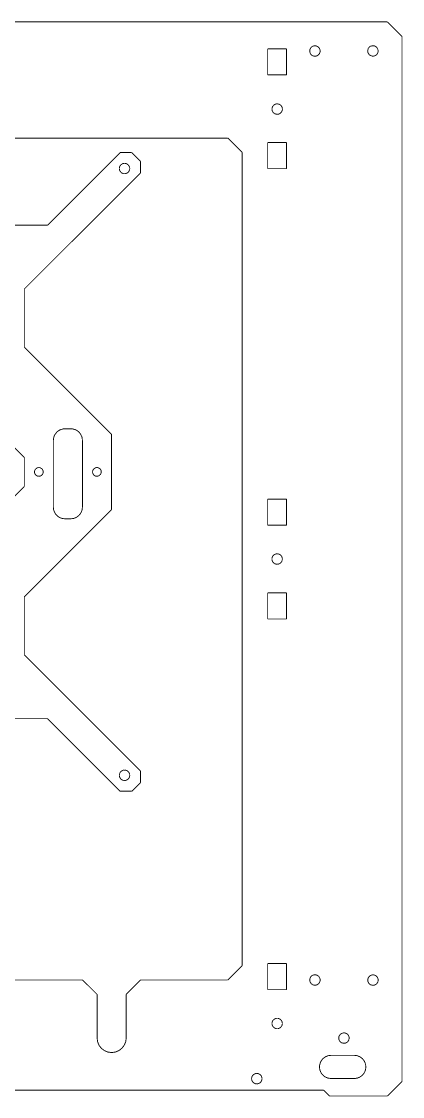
# Model space of a CAD drawing. Header units: millimetres. Extents: x 44 to 666, y 10 to 380.
# Drawn here: x 283.5 to 414.7, y 9.6 to 379.9 of the extents above; entities that cross this region are included whole.
import ezdxf

# ---------------------------------------------------------------- set-up
doc = ezdxf.new("R2010")
doc.units = ezdxf.units.MM

msp = doc.modelspace()

# ---------------------------------------------------------------- linework, layer by layer
at = {"layer": 'P', "const_width": 0.314}
for points in [[(49.565, 379.748), (409.557, 379.748)], [(409.557, 379.748), (414.567, 374.756)], [(414.567, 374.756), (414.567, 14.746)], [(368.3, 361.491), (368.3, 370.487)], [(368.3, 370.487), (374.809, 370.487)], [(374.809, 370.487), (374.809, 361.491)], [(382.817, 370.205), (382.764, 369.746)], [(383.011, 370.646), (382.817, 370.205)], [(383.293, 371.016), (383.011, 370.646)], [(383.663, 371.299), (383.293, 371.016)], [(384.104, 371.475), (383.663, 371.299)], [(384.563, 371.546), (384.104, 371.475)], [(385.022, 371.475), (384.563, 371.546)], [(385.463, 371.299), (385.022, 371.475)], [(385.833, 371.016), (385.463, 371.299)], [(386.115, 370.646), (385.833, 371.016)], [(386.292, 370.205), (386.115, 370.646)], [(386.362, 369.746), (386.292, 370.205)], [(402.802, 370.24), (402.731, 369.764)], [(402.978, 370.664), (402.802, 370.24)], [(403.26, 371.052), (402.978, 370.664)], [(403.631, 371.334), (403.26, 371.052)], [(404.072, 371.51), (403.631, 371.334)], [(404.53, 371.563), (404.072, 371.51)], [(405.007, 371.51), (404.53, 371.563)], [(405.43, 371.334), (405.007, 371.51)], [(405.8, 371.052), (405.43, 371.334)], [(406.1, 370.664), (405.8, 371.052)], [(406.277, 370.24), (406.1, 370.664)], [(406.329, 369.764), (406.277, 370.24)], [(382.764, 369.746), (382.817, 369.27)], [(382.817, 369.27), (383.011, 368.829)], [(383.011, 368.829), (383.293, 368.459)], [(383.293, 368.459), (383.663, 368.177)], [(383.663, 368.177), (384.104, 368)], [(384.104, 368), (384.563, 367.93)], [(384.563, 367.93), (385.022, 368)], [(385.022, 368), (385.463, 368.177)], [(385.463, 368.177), (385.833, 368.459)], [(385.833, 368.459), (386.115, 368.829)], [(386.115, 368.829), (386.309, 369.27)], [(386.309, 369.27), (386.362, 369.746)], [(402.731, 369.764), (402.802, 369.305)], [(402.802, 369.305), (402.978, 368.864)], [(402.978, 368.864), (403.26, 368.494)], [(403.26, 368.494), (403.631, 368.212)], [(403.631, 368.212), (404.072, 368.035)], [(404.072, 368.035), (404.53, 367.965)], [(404.53, 367.965), (405.007, 368.035)], [(405.007, 368.035), (405.43, 368.212)], [(405.43, 368.212), (405.8, 368.494)], [(405.8, 368.494), (406.1, 368.864)], [(406.1, 368.864), (406.277, 369.305)], [(406.277, 369.305), (406.329, 369.764)], [(374.809, 361.491), (368.3, 361.491)], [(369.835, 350.185), (369.764, 349.726)], [(369.764, 349.726), (369.835, 349.25)], [(370.011, 350.626), (369.835, 350.185)], [(369.835, 349.25), (370.011, 348.827)], [(370.293, 350.996), (370.011, 350.626)], [(370.011, 348.827), (370.311, 348.456)], [(370.664, 351.296), (370.293, 350.996)], [(370.311, 348.456), (370.681, 348.174)], [(371.087, 351.473), (370.664, 351.296)], [(370.681, 348.174), (371.122, 347.998)], [(371.563, 351.543), (371.087, 351.473)], [(371.122, 347.998), (371.581, 347.927)], [(372.022, 351.473), (371.563, 351.543)], [(371.581, 347.927), (372.039, 347.998)], [(372.463, 351.296), (372.022, 351.473)], [(372.039, 347.998), (372.48, 348.174)], [(372.833, 351.014), (372.463, 351.296)], [(372.48, 348.174), (372.851, 348.474)], [(373.115, 350.643), (372.833, 351.014)], [(372.851, 348.474), (373.133, 348.844)], [(373.309, 350.22), (373.115, 350.643)], [(373.133, 348.844), (373.309, 349.285)], [(373.362, 349.744), (373.309, 350.22)], [(373.309, 349.285), (373.362, 349.744)], [(104.563, 339.743), (354.559, 339.743)], [(354.559, 339.743), (359.551, 334.751)], [(368.3, 329.195), (368.3, 338.19)], [(368.3, 338.19), (374.809, 338.19)], [(374.809, 338.19), (374.809, 329.195)], [(317.482, 334.751), (294.481, 311.75)], [(321.486, 334.751), (317.482, 334.751)], [(324.485, 331.752), (321.486, 334.751)], [(359.551, 334.751), (359.551, 54.751)], [(317.253, 329.724), (317.2, 329.265)], [(317.447, 330.165), (317.253, 329.724)], [(317.729, 330.535), (317.447, 330.165)], [(318.1, 330.817), (317.729, 330.535)], [(318.541, 330.994), (318.1, 330.817)], [(318.999, 331.064), (318.541, 330.994)], [(319.458, 330.994), (318.999, 331.064)], [(319.899, 330.817), (319.458, 330.994)], [(320.269, 330.535), (319.899, 330.817)], [(320.552, 330.165), (320.269, 330.535)], [(320.746, 329.724), (320.552, 330.165)], [(320.798, 329.265), (320.746, 329.724)], [(324.485, 330.747), (324.485, 331.752)], [(324.485, 330.747), (324.485, 327.748)], [(324.485, 327.748), (284.48, 287.743)], [(317.2, 329.265), (317.253, 328.789)], [(317.253, 328.789), (317.447, 328.366)], [(317.447, 328.366), (317.729, 327.978)], [(317.729, 327.978), (318.1, 327.695)], [(318.1, 327.695), (318.541, 327.519)], [(318.541, 327.519), (318.999, 327.466)], [(318.999, 327.466), (319.458, 327.519)], [(319.458, 327.519), (319.899, 327.695)], [(319.899, 327.695), (320.269, 327.978)], [(320.269, 327.978), (320.552, 328.366)], [(320.552, 328.366), (320.746, 328.789)], [(320.746, 328.789), (320.798, 329.265)], [(374.809, 329.195), (368.3, 329.195)], [(294.481, 311.75), (292.488, 309.739)], [(136.49, 309.739), (292.488, 309.739)], [(284.48, 267.741), (284.48, 287.743)], [(304.483, 247.756), (284.48, 267.741)], [(314.484, 237.755), (304.483, 247.756)], [(274.567, 239.677), (284.48, 229.747)], [(294.799, 237.137), (294.622, 236.643)], [(295.028, 237.613), (294.799, 237.137)], [(295.31, 238.037), (295.028, 237.613)], [(295.663, 238.443), (295.31, 238.037)], [(296.051, 238.778), (295.663, 238.443)], [(296.492, 239.078), (296.051, 238.778)], [(296.951, 239.307), (296.492, 239.078)], [(297.445, 239.466), (296.951, 239.307)], [(297.974, 239.571), (297.445, 239.466)], [(298.485, 239.607), (297.974, 239.571)], [(298.485, 239.607), (300.496, 239.607)], [(301.008, 239.571), (300.496, 239.607)], [(301.519, 239.466), (301.008, 239.571)], [(302.013, 239.307), (301.519, 239.466)], [(302.489, 239.078), (302.013, 239.307)], [(302.93, 238.778), (302.489, 239.078)], [(303.318, 238.443), (302.93, 238.778)], [(303.653, 238.037), (303.318, 238.443)], [(303.953, 237.613), (303.653, 238.037)], [(304.183, 237.137), (303.953, 237.613)], [(304.359, 236.643), (304.183, 237.137)], [(314.484, 237.755), (314.484, 211.755)], [(294.517, 236.132), (294.481, 235.603)], [(294.481, 212.602), (294.481, 235.603)], [(294.622, 236.643), (294.517, 236.132)], [(304.447, 236.132), (304.359, 236.643)], [(304.483, 235.603), (304.447, 236.132)], [(304.483, 235.603), (304.483, 212.602)], [(284.48, 229.747), (284.48, 219.745)], [(288.431, 225.813), (288.184, 225.496)], [(288.731, 226.042), (288.431, 225.813)], [(289.101, 226.201), (288.731, 226.042)], [(289.489, 226.254), (289.101, 226.201)], [(289.878, 226.201), (289.489, 226.254)], [(290.23, 226.042), (289.878, 226.201)], [(290.548, 225.813), (290.23, 226.042)], [(290.795, 225.496), (290.548, 225.813)], [(308.434, 225.813), (308.187, 225.496)], [(308.733, 226.042), (308.434, 225.813)], [(309.104, 226.201), (308.733, 226.042)], [(309.492, 226.254), (309.104, 226.201)], [(309.88, 226.201), (309.492, 226.254)], [(310.233, 226.042), (309.88, 226.201)], [(310.55, 225.813), (310.233, 226.042)], [(310.78, 225.496), (310.55, 225.813)], [(288.043, 225.143), (287.99, 224.755)], [(287.99, 224.755), (288.043, 224.367)], [(288.184, 225.496), (288.043, 225.143)], [(288.043, 224.367), (288.184, 223.996)], [(288.184, 223.996), (288.431, 223.679)], [(288.431, 223.679), (288.731, 223.449)], [(288.731, 223.449), (289.101, 223.291)], [(289.101, 223.291), (289.489, 223.255)], [(289.489, 223.255), (289.878, 223.291)], [(289.878, 223.291), (290.23, 223.449)], [(290.23, 223.449), (290.548, 223.679)], [(290.548, 223.679), (290.795, 223.996)], [(290.936, 225.143), (290.795, 225.496)], [(290.795, 223.996), (290.936, 224.367)], [(290.989, 224.755), (290.936, 225.143)], [(290.936, 224.367), (290.989, 224.755)], [(308.046, 225.143), (307.993, 224.755)], [(307.993, 224.755), (308.046, 224.367)], [(308.187, 225.496), (308.046, 225.143)], [(308.046, 224.367), (308.187, 223.996)], [(308.187, 223.996), (308.434, 223.679)], [(308.434, 223.679), (308.733, 223.449)], [(308.733, 223.449), (309.104, 223.291)], [(309.104, 223.291), (309.492, 223.255)], [(309.492, 223.255), (309.88, 223.291)], [(309.88, 223.291), (310.233, 223.449)], [(310.233, 223.449), (310.55, 223.679)], [(310.55, 223.679), (310.78, 223.996)], [(310.85, 225.337), (310.78, 225.496)], [(310.78, 223.996), (310.833, 224.12)], [(310.833, 224.12), (310.938, 224.367)], [(310.938, 225.143), (310.85, 225.337)], [(310.991, 224.755), (310.938, 225.143)], [(310.938, 224.367), (310.991, 224.755)], [(284.48, 219.745), (274.567, 209.815)], [(368.3, 206.393), (368.3, 215.388)], [(368.3, 215.388), (374.809, 215.388)], [(374.809, 215.388), (374.809, 206.393)], [(294.481, 212.602), (294.517, 212.09)], [(294.517, 212.09), (294.622, 211.578)], [(294.622, 211.578), (294.799, 211.085)], [(294.799, 211.085), (295.028, 210.608)], [(303.953, 210.608), (304.183, 211.085)], [(304.183, 211.085), (304.359, 211.578)], [(304.359, 211.578), (304.447, 212.09)], [(304.447, 212.09), (304.483, 212.602)], [(314.484, 211.755), (304.483, 201.754)], [(295.028, 210.608), (295.31, 210.167)], [(295.31, 210.167), (295.663, 209.779)], [(295.663, 209.779), (296.051, 209.444)], [(296.051, 209.444), (296.492, 209.144)], [(296.492, 209.144), (296.951, 208.915)], [(296.951, 208.915), (297.445, 208.739)], [(297.445, 208.739), (297.974, 208.65)], [(297.974, 208.65), (298.485, 208.615)], [(300.496, 208.615), (298.485, 208.615)], [(300.496, 208.615), (301.008, 208.65)], [(301.008, 208.65), (301.519, 208.739)], [(301.519, 208.739), (302.013, 208.915)], [(302.013, 208.915), (302.489, 209.144)], [(302.489, 209.144), (302.93, 209.444)], [(302.93, 209.444), (303.318, 209.779)], [(303.318, 209.779), (303.653, 210.167)], [(303.653, 210.167), (303.953, 210.608)], [(374.809, 206.393), (368.3, 206.393)], [(304.483, 201.754), (284.48, 181.751)], [(370.664, 196.303), (370.293, 196.021)], [(371.087, 196.48), (370.664, 196.303)], [(371.563, 196.55), (371.087, 196.48)], [(372.022, 196.48), (371.563, 196.55)], [(372.463, 196.303), (372.022, 196.48)], [(372.833, 196.021), (372.463, 196.303)], [(369.817, 195.21), (369.764, 194.751)], [(369.764, 194.751), (369.817, 194.275)], [(369.993, 195.651), (369.817, 195.21)], [(369.817, 194.275), (369.993, 193.851)], [(370.293, 196.021), (369.993, 195.651)], [(369.993, 193.851), (370.293, 193.481)], [(370.293, 193.481), (370.664, 193.181)], [(370.664, 193.181), (371.087, 193.005)], [(371.087, 193.005), (371.563, 192.952)], [(371.563, 192.952), (372.022, 193.005)], [(372.022, 193.005), (372.463, 193.181)], [(372.463, 193.181), (372.833, 193.481)], [(373.115, 195.651), (372.833, 196.021)], [(372.833, 193.481), (373.115, 193.851)], [(373.292, 195.21), (373.115, 195.651)], [(373.115, 193.851), (373.292, 194.275)], [(373.362, 194.751), (373.292, 195.21)], [(373.292, 194.275), (373.362, 194.751)], [(284.48, 161.749), (284.48, 181.751)], [(368.3, 174.096), (368.3, 183.092)], [(368.3, 183.092), (374.809, 183.092)], [(374.809, 183.092), (374.809, 174.096)], [(374.809, 174.096), (368.3, 174.096)], [(304.483, 141.746), (284.48, 161.749)], [(324.485, 121.744), (304.483, 141.746)], [(136.49, 139.753), (292.488, 139.753)], [(317.482, 114.741), (292.488, 139.753)], [(317.253, 120.703), (317.2, 120.244)], [(317.2, 120.244), (317.253, 119.768)], [(317.447, 121.144), (317.253, 120.703)], [(317.253, 119.768), (317.447, 119.345)], [(317.729, 121.514), (317.447, 121.144)], [(317.447, 119.345), (317.729, 118.957)], [(318.1, 121.797), (317.729, 121.514)], [(317.729, 118.957), (318.1, 118.674)], [(318.541, 121.973), (318.1, 121.797)], [(318.1, 118.674), (318.541, 118.498)], [(318.999, 122.043), (318.541, 121.973)], [(318.541, 118.498), (318.999, 118.445)], [(319.458, 121.973), (318.999, 122.043)], [(318.999, 118.445), (319.458, 118.498)], [(319.899, 121.797), (319.458, 121.973)], [(319.458, 118.498), (319.899, 118.674)], [(320.269, 121.514), (319.899, 121.797)], [(319.899, 118.674), (320.269, 118.957)], [(320.552, 121.144), (320.269, 121.514)], [(320.269, 118.957), (320.552, 119.345)], [(320.746, 120.703), (320.552, 121.144)], [(320.552, 119.345), (320.746, 119.768)], [(320.798, 120.244), (320.746, 120.703)], [(320.746, 119.768), (320.798, 120.244)], [(324.485, 121.744), (324.485, 117.74)], [(317.482, 114.741), (319.564, 114.741)], [(319.564, 114.741), (321.486, 114.741)], [(321.486, 114.741), (324.485, 117.74)], [(368.3, 46.39), (368.3, 55.404)], [(368.3, 55.404), (374.809, 55.404)], [(374.809, 55.404), (374.809, 46.39)], [(359.551, 54.751), (354.559, 49.742)], [(259.556, 49.742), (304.553, 49.742)], [(309.563, 44.75), (304.553, 49.742)], [(319.564, 44.75), (324.556, 49.742)], [(334.557, 49.742), (324.556, 49.742)], [(354.559, 49.742), (334.557, 49.742)], [(382.834, 50.2), (382.782, 49.742)], [(382.782, 49.742), (382.834, 49.265)], [(383.011, 50.641), (382.834, 50.2)], [(382.834, 49.265), (383.011, 48.842)], [(383.293, 51.012), (383.011, 50.641)], [(383.011, 48.842), (383.293, 48.472)], [(383.663, 51.294), (383.293, 51.012)], [(383.293, 48.472), (383.681, 48.172)], [(384.104, 51.47), (383.663, 51.294)], [(383.681, 48.172), (384.104, 47.995)], [(384.581, 51.541), (384.104, 51.47)], [(384.104, 47.995), (384.581, 47.943)], [(385.039, 51.47), (384.581, 51.541)], [(384.581, 47.943), (385.039, 47.995)], [(385.48, 51.294), (385.039, 51.47)], [(385.039, 47.995), (385.48, 48.172)], [(385.851, 51.012), (385.48, 51.294)], [(385.48, 48.172), (385.851, 48.472)], [(386.133, 50.641), (385.851, 51.012)], [(385.851, 48.472), (386.133, 48.842)], [(386.309, 50.2), (386.133, 50.641)], [(386.133, 48.842), (386.309, 49.265)], [(386.38, 49.742), (386.309, 50.2)], [(386.309, 49.265), (386.38, 49.742)], [(402.819, 50.165), (402.749, 49.689)], [(402.749, 49.689), (402.819, 49.23)], [(402.996, 50.588), (402.819, 50.165)], [(402.819, 49.23), (402.996, 48.789)], [(403.278, 50.959), (402.996, 50.588)], [(402.996, 48.789), (403.278, 48.419)], [(403.648, 51.259), (403.278, 50.959)], [(403.278, 48.419), (403.648, 48.137)], [(404.089, 51.435), (403.648, 51.259)], [(403.648, 48.137), (404.089, 47.96)], [(404.548, 51.488), (404.089, 51.435)], [(405.024, 51.435), (404.548, 51.488)], [(405.448, 51.259), (405.024, 51.435)], [(405.024, 47.96), (405.448, 48.137)], [(405.818, 50.959), (405.448, 51.259)], [(405.448, 48.137), (405.818, 48.419)], [(406.118, 50.588), (405.818, 50.959)], [(405.818, 48.419), (406.118, 48.789)], [(406.294, 50.165), (406.118, 50.588)], [(406.118, 48.789), (406.294, 49.23)], [(406.347, 49.689), (406.294, 50.165)], [(406.294, 49.23), (406.347, 49.689)], [(309.563, 43.744), (309.563, 44.75)], [(319.564, 43.744), (319.564, 44.75)], [(374.809, 46.39), (368.3, 46.39)], [(404.089, 47.96), (404.548, 47.89)], [(404.548, 47.89), (405.024, 47.96)], [(309.563, 43.744), (309.563, 29.686)], [(319.564, 29.686), (319.564, 43.744)], [(369.817, 35.207), (369.764, 34.749)], [(369.764, 34.749), (369.817, 34.29)], [(369.993, 35.648), (369.817, 35.207)], [(369.817, 34.29), (369.993, 33.849)], [(370.293, 36.019), (369.993, 35.648)], [(369.993, 33.849), (370.293, 33.479)], [(370.664, 36.301), (370.293, 36.019)], [(370.293, 33.479), (370.664, 33.196)], [(371.087, 36.477), (370.664, 36.301)], [(370.664, 33.196), (371.087, 33.002)], [(371.563, 36.548), (371.087, 36.477)], [(372.022, 36.477), (371.563, 36.548)], [(372.463, 36.301), (372.022, 36.477)], [(372.022, 33.002), (372.463, 33.196)], [(372.833, 36.019), (372.463, 36.301)], [(372.463, 33.196), (372.833, 33.479)], [(373.115, 35.648), (372.833, 36.019)], [(372.833, 33.479), (373.115, 33.849)], [(373.292, 35.207), (373.115, 35.648)], [(373.115, 33.849), (373.292, 34.29)], [(373.362, 34.749), (373.292, 35.207)], [(373.292, 34.29), (373.362, 34.749)], [(309.563, 29.686), (309.721, 28.452)], [(319.405, 28.452), (319.564, 29.686)], [(371.087, 33.002), (371.563, 32.949)], [(371.563, 32.949), (372.022, 33.002)], [(392.818, 30.18), (392.765, 29.722)], [(392.765, 29.722), (392.818, 29.245)], [(392.994, 30.621), (392.818, 30.18)], [(393.294, 30.992), (392.994, 30.621)], [(393.665, 31.274), (393.294, 30.992)], [(394.088, 31.45), (393.665, 31.274)], [(394.564, 31.521), (394.088, 31.45)], [(395.023, 31.45), (394.564, 31.521)], [(395.464, 31.274), (395.023, 31.45)], [(395.834, 30.992), (395.464, 31.274)], [(396.117, 30.621), (395.834, 30.992)], [(396.293, 30.18), (396.117, 30.621)], [(396.363, 29.722), (396.293, 30.18)], [(396.293, 29.245), (396.363, 29.722)], [(309.721, 28.452), (310.215, 27.234)], [(310.215, 27.234), (311.009, 26.211)], [(311.009, 26.211), (312.05, 25.418)], [(317.059, 25.418), (318.1, 26.211)], [(318.1, 26.211), (318.893, 27.234)], [(318.893, 27.234), (319.405, 28.452)], [(392.818, 29.245), (393.012, 28.822)], [(393.012, 28.822), (393.294, 28.434)], [(393.294, 28.434), (393.665, 28.152)], [(393.665, 28.152), (394.088, 27.975)], [(394.088, 27.975), (394.564, 27.922)], [(394.564, 27.922), (395.023, 27.975)], [(395.023, 27.975), (395.464, 28.152)], [(395.464, 28.152), (395.834, 28.434)], [(395.834, 28.434), (396.117, 28.822)], [(396.117, 28.822), (396.293, 29.245)], [(312.05, 25.418), (313.267, 24.906)], [(313.267, 24.906), (314.554, 24.73)], [(314.554, 24.73), (315.86, 24.906)], [(315.86, 24.906), (317.059, 25.418)], [(387.297, 22.613), (386.662, 21.784)], [(388.126, 23.248), (387.297, 22.613)], [(389.079, 23.654), (388.126, 23.248)], [(390.119, 23.777), (389.079, 23.654)], [(390.119, 23.777), (398.11, 23.777)], [(399.15, 23.654), (398.11, 23.777)], [(400.121, 23.248), (399.15, 23.654)], [(400.95, 22.613), (400.121, 23.248)], [(401.585, 21.784), (400.95, 22.613)], [(386.256, 20.814), (386.115, 19.791)], [(386.115, 19.791), (386.256, 18.75)], [(386.662, 21.784), (386.256, 20.814)], [(386.256, 18.75), (386.662, 17.78)], [(401.99, 20.814), (401.585, 21.784)], [(401.585, 17.78), (401.99, 18.75)], [(402.114, 19.791), (401.99, 20.814)], [(401.99, 18.75), (402.114, 19.791)], [(362.814, 16.21), (362.761, 15.752)], [(362.761, 15.752), (362.814, 15.275)], [(363.008, 16.651), (362.814, 16.21)], [(362.814, 15.275), (363.008, 14.852)], [(363.291, 17.022), (363.008, 16.651)], [(363.008, 14.852), (363.291, 14.482)], [(363.661, 17.304), (363.291, 17.022)], [(364.084, 17.48), (363.661, 17.304)], [(364.561, 17.551), (364.084, 17.48)], [(365.019, 17.48), (364.561, 17.551)], [(365.46, 17.304), (365.019, 17.48)], [(365.831, 17.022), (365.46, 17.304)], [(366.113, 16.651), (365.831, 17.022)], [(365.831, 14.482), (366.113, 14.852)], [(366.289, 16.21), (366.113, 16.651)], [(366.113, 14.852), (366.289, 15.275)], [(366.36, 15.752), (366.289, 16.21)], [(366.289, 15.275), (366.36, 15.752)], [(386.662, 17.78), (387.297, 16.951)], [(387.297, 16.951), (388.126, 16.316)], [(388.126, 16.316), (389.079, 15.928)], [(389.079, 15.928), (390.119, 15.787)], [(390.119, 15.787), (394.282, 15.787)], [(394.282, 15.787), (394.564, 15.752)], [(394.282, 15.787), (394.847, 15.787)], [(394.564, 15.752), (394.847, 15.787)], [(394.847, 15.787), (398.18, 15.787)], [(398.18, 15.787), (399.15, 15.928)], [(399.15, 15.928), (400.121, 16.316)], [(400.121, 16.316), (400.95, 16.951)], [(400.95, 16.951), (401.585, 17.78)], [(414.567, 14.746), (409.557, 9.754)], [(387.562, 11.748), (71.561, 11.748)], [(363.291, 14.482), (363.661, 14.182)], [(363.661, 14.182), (364.084, 14.005)], [(364.084, 14.005), (364.561, 13.952)], [(364.561, 13.952), (365.019, 14.005)], [(365.019, 14.005), (365.46, 14.182)], [(365.46, 14.182), (365.831, 14.482)], [(389.555, 9.754), (387.562, 11.748)], [(409.557, 9.754), (389.555, 9.754)]]:
    msp.add_lwpolyline(points, dxfattribs=at)

doc.saveas('drawing.dxf')
